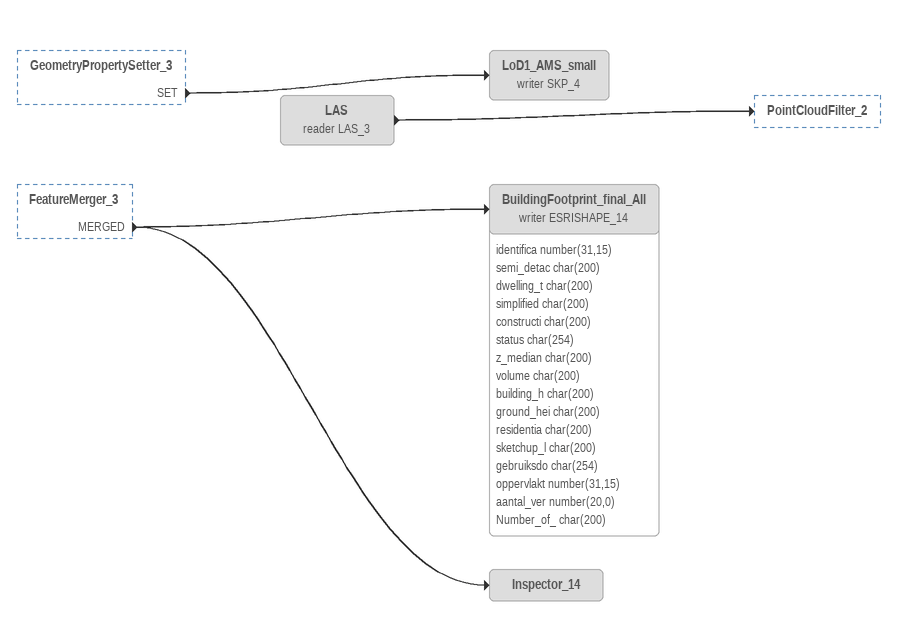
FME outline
GeometryPropertySetter_3 [outside]
    SET -> LoD1_AMS_small (writer SKP_4)
FeatureMerger_3 [outside]
    MERGED -> BuildingFootprint_final_All (writer ESRISHAPE_14)
    MERGED -> Inspector_14
LAS (reader LAS_3) [off]
    -> PointCloudFilter_2
LoD1_AMS_small (writer SKP_4) [off]
BuildingFootprint_final_All (writer ESRISHAPE_14) [off]
    attributes: identifica number(31,15), semi_detac char(200), dwelling_t char(200), simplified char(200), constructi char(200), status char(254), z_median char(200), volume char(200), building_h char(200), ground_hei char(200), residentia char(200), sketchup_l char(200), gebruiksdo char(254), oppervlakt number(31,15), aantal_ver number(20,0), Number_of_ char(200)
Inspector_14 [off]
